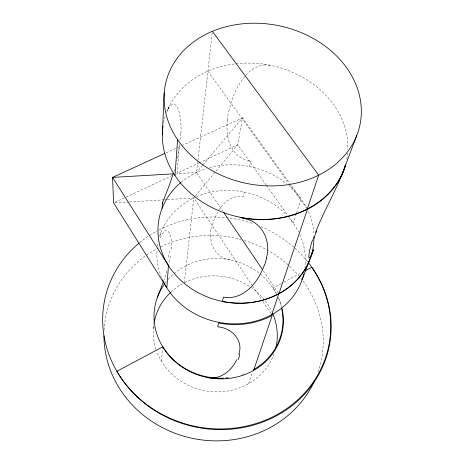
<?xml version="1.0" encoding="UTF-8"?>
<svg xmlns="http://www.w3.org/2000/svg" width="464" height="464" viewBox="0 0 464 464"><rect width="100%" height="100%" fill="white"/><g stroke="black" fill="none" stroke-linecap="round" stroke-linejoin="round"><path stroke-width="0.35" stroke-dasharray="2.32 1.74" d="M180.867 133.18C181.627 129.125 180.444 93.554 168.826 107.538M153.422 328.379L153.683 322.718M160.788 232.841L160.55 237.44C168.049 219.542 173.374 241.077 171.419 248.971M161.507 361.265L162.441 348.4M179.197 146.844L177.184 173.182L198.662 163.119M227.517 119.985C225.301 135.192 229.79 155.312 246.587 160.08M184.278 282.802L193.755 197.966L194.973 196.492M197.884 160.996L196.597 172.492L222.65 210.882M197.966 160.277L212.199 32.782M179.887 144.304L176.842 160.73M170.584 256.122L168.855 264.515M211.561 229.007L213.736 220.586L217.43 212.384M244.244 192.044L243.246 196.864C233.148 194.694 223.944 201.846 218.886 209.983M249.499 166.535L250.612 161.136L249.568 160.909M228.833 111.43C231.519 98.867 236.443 86.478 244.743 76.537M174.609 169.238L173.861 171.779M167.005 271.196L164.169 279.705M296.316 213.759L293.312 223.213L289.704 218.132M296.531 213.08L301.037 198.899L290.11 183.761M248.542 383.693L252.323 372.453M167.121 110.971L167.539 109.997M167.968 109.098L169.905 105.038M195.379 195.999L237.713 144.82L242.515 117.81L181.807 145.65M202.536 165.428L196.597 172.492L176.442 173.669M202.954 164.923L242.515 117.81L289.693 183.181M245.92 75.209C250.954 69.67 257.775 65.105 265.478 64.89M281.23 283.556L272.983 288.011M283.777 282.199L300.962 273.023M114.939 202.345L125.419 197.438M126.075 197.13L171.941 175.636M199.311 162.812L237.713 144.82L266.127 184.881M166.124 152.836L181.151 145.945M114.892 202.884L128.801 202.014M129.52 201.968L163.937 199.822M164.65 199.781L166.791 199.648M167.498 199.601L193.755 197.966L252.462 285.778M270.355 65.314L269.12 65.099A16.507 12.569 11.1 0 0 265.483 64.931M230.26 259.898C218.544 258.61 209.972 247.544 210.952 235.938M207.913 71.178L288.683 183.187M289.107 183.773L306.872 208.4M266.51 185.426L287.709 215.319M263.355 270.866L278.818 293.654M273.145 288.254L273.157 288.272A64.699 59.67 11.8 0 1 276.393 293.608M252.863 286.375L261.307 299.007M262.914 301.414L271.765 314.644M278.342 297.569A64.699 59.67 11.8 0 1 281.509 306.547M169.296 250.983A227.714 62.669 -49.9 0 1 168.171 258.315M244.319 373.943A64.682 59.636 11.7 0 1 240.236 375.33M165.184 283.104A64.682 59.636 11.7 0 1 166.431 281.497M168.206 279.409A64.682 59.636 11.7 0 1 275.993 293.016M278.684 298.717A64.682 59.636 11.7 0 1 281.265 306.565M161.536 277.484A74.6 66.387 11.7 0 1 157.029 249.696M157.389 246.187A74.6 66.387 11.7 0 1 158.178 241.634M159.575 236.327A74.6 66.387 11.7 0 1 193.755 197.966M196.579 196.678A74.6 66.387 11.7 0 1 286.584 215.052M288.863 217.558A74.6 66.387 11.7 0 1 298.636 232.081M299.848 234.627A74.6 66.387 11.7 0 1 304.958 267.705M139.56 242.701A114.376 105.618 11.6 0 1 157.18 230.875M159.088 229.871A114.376 105.618 11.6 0 1 253.1 223.636M260.867 226.589A114.376 105.618 11.6 0 1 307.992 262.148M210.592 236.031A191.638 83.3 -16.6 0 1 210.842 229.164M274.056 353.922A62.176 57.826 11.7 0 1 215.603 391.854A62.176 57.826 11.7 0 1 156.722 351.312M156.02 349.282A62.176 57.826 11.7 0 1 153.671 325.734M170.949 292.129A62.176 57.826 11.7 0 1 182.526 283.742M184.869 282.506A62.176 57.826 11.7 0 1 271.829 311.593M244.18 240.381A109.933 102.393 11.5 0 1 317.625 373.276M104.075 330.229A109.933 102.393 11.5 0 1 240.857 239.441M181.18 182.248A78.352 68.782 11.7 0 1 206.271 168.693M209.583 167.719A78.352 68.782 11.7 0 1 286.642 183.785M288.637 185.443A78.352 68.782 11.7 0 1 306.762 208.295M308.345 211.63A78.352 68.782 11.7 0 1 313.751 232.957M163.566 122.745A93.397 77.459 11.7 0 1 165.213 116.278M166.518 112.497A93.397 77.459 11.7 0 1 270.57 65.354A93.397 77.459 11.7 0 1 347.855 149.588M347.623 153.143A93.397 77.459 11.7 0 1 346.654 159.744M180.45 133.504A281.857 106.163 -47.5 0 1 179.759 141.926M167.556 110.09A17.29 5.116 -79.7 0 1 168.832 107.631M249.58 160.869A14.506 5.701 11.3 0 1 246.622 160.051M227.366 120.031A236.408 118.946 -23.3 0 1 228.63 111.476"/><path stroke-width="0.7" d="M162.313 134.676L164.227 92.754M162.052 208.469L162.684 202.379M174.992 175.578L177.596 139.693M266.301 258.048C271.376 241.843 262.578 222.418 245.247 218.764M238.803 354.061C243.873 340.222 231.188 327.636 217.726 326.865L218.55 322.95A74.623 66.433 11.8 0 0 272.246 315.369L253.622 370.452M313.165 250.56L313.438 249.638L311.64 254.376A78.358 68.811 11.8 0 1 222.465 301.507L223.393 297.088L224.535 297.291A15.701 9.141 11.3 0 0 227.894 297.65C246.094 297.633 258.75 280.697 264.3 265.077M345.344 165.909L345.663 164.83A93.409 77.511 11.7 0 1 240.062 217.454L241.408 217.744A18.073 5.91 11.3 0 1 245.305 218.724M173.466 173.066L169.418 185.043L163.815 199.514M271.765 314.644L278.818 293.654M307.296 208.986L318.664 175.172L212.361 31.361M278.887 293.764L307.464 209.241M312.869 239.691C311.17 241.118 305.08 268.987 312.382 252.984M344.218 169.285C335.866 190.861 323.878 210.818 315.566 232.418M163.543 281.428L157.435 297.291M342.931 171.929L356.741 135.546M302.128 279.734L309.679 259.828M236.721 359.704C231.733 370.765 219.849 380.248 207.135 377.476M281.967 308.398A64.699 59.67 11.8 0 1 241.953 375.562A64.699 59.67 11.8 0 1 162.963 347.118L162.771 346.805L116.882 371.304A114.411 105.676 11.6 0 0 276.202 415.959A114.411 105.676 11.6 0 0 311.779 267.252L304.778 270.988M164.819 153.433L112.549 177.405L113.628 202.959L166.843 287.819L168.461 265.507L112.549 177.405L173.176 173.861M223.462 212.083L262.537 269.665M162.76 346.782L162.58 346.486M239.801 353.974A224.234 73.956 -6.7 0 1 238.212 359.612M308.421 262.694A114.376 105.618 11.6 0 1 287.86 407.81A114.376 105.618 11.6 0 1 130.326 389.627A114.376 105.618 11.6 0 1 139.032 243.142M281.561 307.8A64.682 59.636 11.7 0 1 253.738 369.506M228.265 377.783A64.682 59.636 11.7 0 1 225.858 378.009M223.457 378.154A64.682 59.636 11.7 0 1 162.881 346.973A64.682 59.636 11.7 0 1 164.784 283.649M154.292 321.807A62.176 57.826 11.7 0 1 170.427 292.616M272.67 313.438A62.176 57.826 11.7 0 1 275.935 347.53M314.656 380.59A109.933 102.393 11.5 0 1 192.166 438.3A109.933 102.393 11.5 0 1 103.942 335.785M303.862 273.777A74.6 66.387 11.7 0 1 238.049 323.802A74.6 66.387 11.7 0 1 162.499 279.734M313.913 236.594A78.352 68.782 11.7 0 1 206.677 296.682A78.352 68.782 11.7 0 1 180.67 182.677M345.384 164.952A93.397 77.459 11.7 0 1 238.711 216.961A93.397 77.459 11.7 0 1 162.997 126.022M162.307 203.197A15.016 0.354 -68 0 1 163.589 199.955M266.533 258.036A283.342 117.409 -7 0 1 264.596 265.066M313.165 250.746A15.15 1.931 -78 0 1 312.365 253.182M313.803 238.542A237.203 32.782 -54.7 0 1 316.622 231.153M345.251 166.019A17.458 3.155 -66.9 0 1 344.137 169.354M199.59 162.51A99.36 80.498 11.7 0 0 359.925 125.013A99.36 80.498 11.7 0 0 228.578 26.135A99.36 80.498 11.7 0 0 199.59 162.51"/></g></svg>
